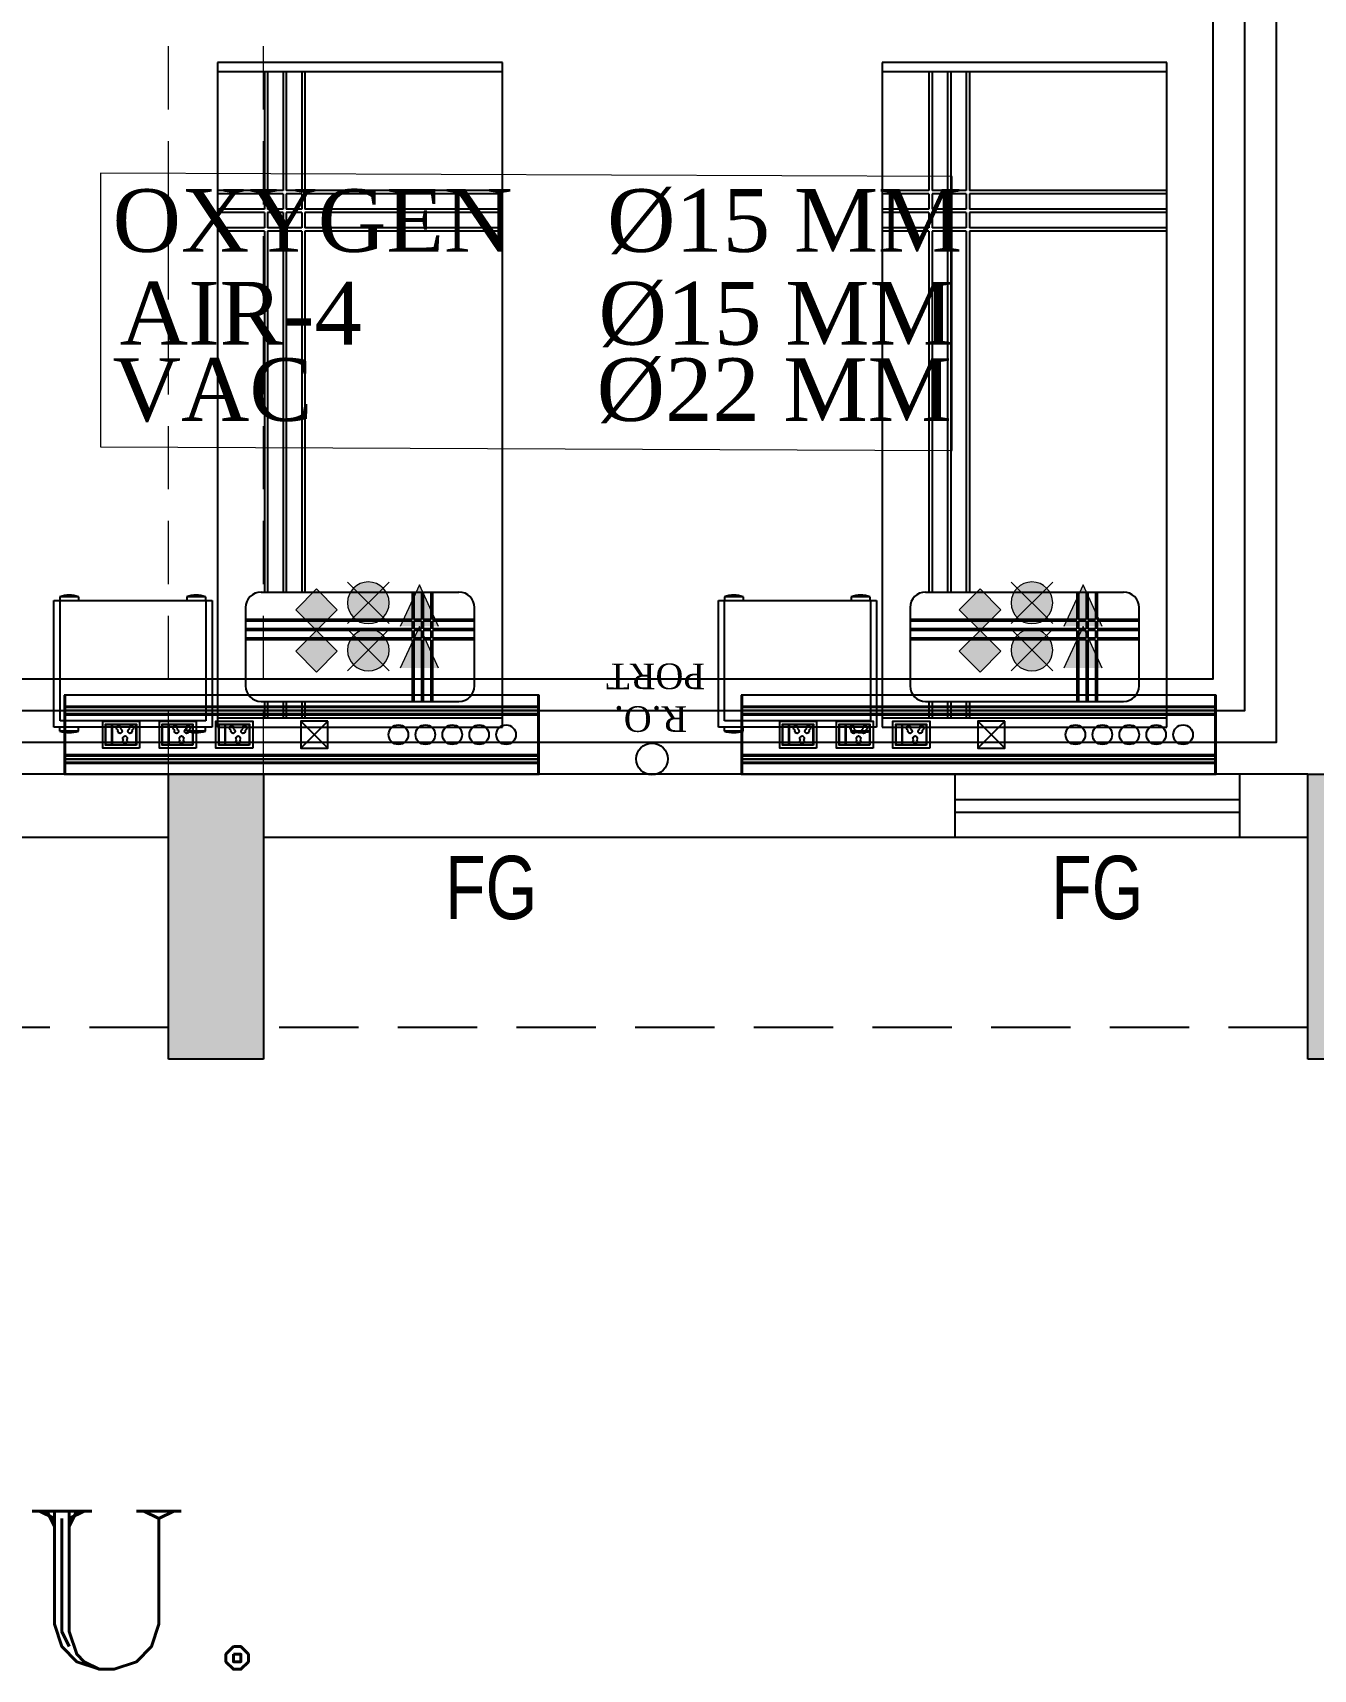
# Model space of a CAD drawing. Header units: metres. Extents: x 11749222 to 11901021, y -3863762 to -3708780.
# Drawn here: x 11807329 to 11811376, y -3833340 to -3828169 of the extents above; entities that cross this region are included whole.
import ezdxf

# ---------------------------------------------------------------- set-up
doc = ezdxf.new("R2010")
doc.units = ezdxf.units.M
doc.header["$MEASUREMENT"] = 0
doc.linetypes.add('DASHED', pattern=[0.75, 0.5, -0.25])
doc.linetypes.add('HIDDEN', pattern=[0.375, 0.25, -0.125])
doc.layers.get('0').update_dxf_attribs({"color": 251, "linetype": 'CONTINUOUS'})
doc.layers.add('BEAM', color=251, linetype='CONTINUOUS')
doc.layers.add('HATCH', color=251, linetype='CONTINUOUS')
for name, color, linetype, lineweight in [('MEDI AIR-4', 6, 'CONTINUOUS', 25), ('MEDI O2', 3, 'CONTINUOUS', 25), ('MEDI VAC', 1, 'CONTINUOUS', 25), ('MGPS', 123, 'CONTINUOUS', 13), ('OT TEXT', 251, 'CONTINUOUS', 5)]:
    doc.layers.add(name, color=color, linetype=linetype, lineweight=lineweight)
doc.styles.add('ARIAL', font='arial.ttf', dxfattribs={"width": 0.75})
doc.styles.add('ROMANT', font='romant.shx')
doc.styles.add('Scale M 75', font='times.ttf', dxfattribs={"height": 125})
doc.styles.get("Standard").update_dxf_attribs({"font": 'arial.ttf'})

# ---------------------------------------------------------------- blocks, each defined once
blk = doc.blocks.new('A$C04586E02')
at = {"layer": 'MEDI AIR-4', "lineweight": 15}
h = blk.add_hatch(color=256, dxfattribs=at)
h.dxf.hatch_style = 1
h.paths.add_polyline_path([(2946, 1220), (1726, 0), (2946, -1220, 0.1989124), (3451, 0, 0.1989124)])
h.paths.add_polyline_path([(1726, 0), (505, -1220, 0.4142136), (2946, -1220)])
h.paths.add_polyline_path([(505, 1220, 0.1989124), (0, 0, 0.1989124), (505, -1220), (1726, 0)])
h.paths.add_polyline_path([(2946, 1220, 0.4142136), (505, 1220), (1726, 0)])
for p, q in [((0, 1726), (3451, -1726)), ((3451, 1726), (0, -1726))]:
    blk.add_line(p, q, dxfattribs=at)
blk.add_circle((1726, 0), 1726, dxfattribs=at)
blk = doc.blocks.new('A$C1A766040')
at = {"layer": 'MEDI VAC', "lineweight": 15}
h = blk.add_hatch(color=256, dxfattribs=at)
h.dxf.hatch_style = 1
h.paths.add_polyline_path([(1726, -1726), (3451, 0), (1726, 1726), (0, 0)])
for p, q in [((1726, 1726), (0, 0)), ((3451, 0), (1726, 1726)), ((0, 0), (1726, -1726)), ((1726, -1726), (3451, 0))]:
    blk.add_line(p, q, dxfattribs=at)
blk = doc.blocks.new('A$C6CEF60F2')
at = {"layer": 'MEDI O2', "lineweight": 15}
h = blk.add_hatch(color=256, dxfattribs=at)
h.dxf.hatch_style = 1
h.paths.add_polyline_path([(0, 1587), (0, -1587), (3451, 0)])
for p, q in [((0, 1587, 0), (3451, 0, 0)), ((3451, 0, 0), (0, -1587, 0))]:
    blk.add_line(p, q, dxfattribs=at)
blk = doc.blocks.new('A$C32ed8d13')
at = {"color": 196, "lineweight": -2, "ltscale": 30}
for p, q in [((1500.3, 250), (0, 250)), ((0, 250), (0, 0)), ((3, 250), (3, 0)), ((1497.3, 215.1), (3, 215.1)), ((1497.3, 211.6), (3, 211.6)), ((1497.3, 0), (1497.3, 250)), ((1500.3, 0), (1500.3, 250)), ((1497.3, 202.6), (3, 202.6)), ((1497.3, 201), (3, 201)), ((1497.3, 191.6), (3, 191.6)), ((1497.3, 188.1), (3, 188.1)), ((990.5, 156.7), (990.5, 93.3)), ((992.1, 156.7), (992.1, 93.3)), ((1011, 156.7), (1011, 93.3)), ((1169.2, 156.7), (1169.2, 93.3)), ((1170.8, 156.7), (1170.8, 93.3)), ((1189.7, 156.7), (1189.7, 93.3)), ((1347.9, 156.7), (1347.9, 93.3)), ((1349.5, 156.7), (1349.5, 93.3)), ((1368.4, 156.7), (1368.4, 93.3)), ((1497.3, 61.9), (3, 61.9)), ((1497.3, 58.4), (3, 58.4)), ((0, 0), (1500.3, 0)), ((1497.3, 49), (3, 49)), ((1497.3, 47.4), (3, 47.4)), ((1497.3, 38.4), (3, 38.4)), ((1497.3, 34.9), (3, 34.9))]:
    blk.add_line(p, q, dxfattribs=at)
for points in [[(667.4, 82.4), (752.4, 82.4), (752.4, 167.4), (667.4, 167.4)], [(914.8, 158.2), (1012.1, 158.2), (1012.1, 91.8), (914.8, 91.8)], [(1093.5, 158.2), (1190.8, 158.2), (1190.8, 91.8), (1093.5, 91.8)], [(1272.2, 158.2), (1369.5, 158.2), (1369.5, 91.8), (1272.2, 91.8)]]:
    blk.add_lwpolyline(points, close=True, dxfattribs=at)
for points in [[(752.4, 167.4), (667.4, 82.4)], [(667.4, 167.4), (752.4, 82.4)], [(904.6, 167.5), (1021.1, 167.5), (1021.1, 82.5), (904.6, 82.5), (904.6, 167.5)], [(990.5, 93.3), (916.4, 93.3), (916.4, 156.7), (990.5, 156.7)], [(992.1, 156.7), (1011, 156.7)], [(1083.3, 167.5), (1199.8, 167.5), (1199.8, 82.5), (1083.3, 82.5), (1083.3, 167.5)], [(1169.2, 93.3), (1095.1, 93.3), (1095.1, 156.7), (1169.2, 156.7)], [(1170.8, 156.7), (1189.7, 156.7)], [(1262, 167.5), (1378.5, 167.5), (1378.5, 82.5), (1262, 82.5), (1262, 167.5)], [(1347.9, 93.3), (1273.8, 93.3), (1273.8, 156.7), (1347.9, 156.7)], [(1349.5, 156.7), (1368.4, 156.7)], [(1011, 93.3), (992.1, 93.3)], [(1189.7, 93.3), (1170.8, 93.3)], [(1368.4, 93.3), (1349.5, 93.3)]]:
    blk.add_lwpolyline(points, dxfattribs=at)
for centre in [(104.2, 125), (189.2, 125), (274.2, 125), (359.2, 125), (444.2, 125)]:
    blk.add_circle(centre, 31, dxfattribs=at)
at = {"color": 196, "lineweight": -2, "ltscale": 30, "extrusion": (-7.88861e-31, -1.33227e-15, -1)}
for centre in [(930.5, 104.2), (1109.2, 104.2), (1287.9, 104.2)]:
    blk.add_ellipse(centre, major_axis=(4.77, 4.77), ratio=1, start_param=0.263361, end_param=5.282755, dxfattribs=at)
at = {"color": 196, "lineweight": -2, "ltscale": 30, "extrusion": (-3.9443e-31, -1.33227e-15, -1)}
for centre in [(934.9, 114.2), (1113.6, 114.2), (1292.3, 114.2)]:
    blk.add_ellipse(centre, major_axis=(-4.77, 4.77), ratio=1, start_param=4.97575, end_param=9.995144, dxfattribs=at)
at = {"color": 196, "lineweight": -2, "ltscale": 30, "extrusion": (-1.18329e-30, -1.33227e-15, -1)}
for centre in [(950.9, 146.9), (1129.6, 146.9), (1308.3, 146.9)]:
    blk.add_ellipse(centre, major_axis=(4.77, 4.77), ratio=1, start_param=2.986247, end_param=8.009328, dxfattribs=at)
at = {"color": 196, "lineweight": -2, "ltscale": 30, "extrusion": (-1.47911e-30, -1.33227e-15, -1)}
for centre in [(950.9, 136), (1129.6, 136), (1308.3, 136)]:
    blk.add_ellipse(centre, major_axis=(-4.77, 4.77), ratio=1, start_param=1.41545, end_param=6.438531, dxfattribs=at)
at = {"color": 196, "lineweight": -2, "ltscale": 30, "extrusion": (6.90253e-31, -1.33227e-15, -1)}
for centre in [(966.8, 114.2), (1145.5, 114.2)]:
    blk.add_ellipse(centre, major_axis=(4.77, 4.77), ratio=1, start_param=2.571226, end_param=7.59062, dxfattribs=at)
at = {"color": 196, "lineweight": -2, "ltscale": 30, "extrusion": (1.97215e-31, -1.33227e-15, -1)}
for centre, start_param, end_param in [((971.3, 104.2), -0.570366, 4.449028), ((1149.9, 104.2), -0.570366, 4.449028), ((1324.2, 114.2), 2.571226, 7.59062), ((1328.6, 104.2), -0.570366, 4.449028)]:
    blk.add_ellipse(centre, major_axis=(4.77, 4.77), ratio=1, start_param=start_param, end_param=end_param, dxfattribs=at)

msp = doc.modelspace()

# ---------------------------------------------------------------- hatches: boundary and pattern name
at = {"layer": 'HATCH', "ltscale": 500}
h = msp.add_hatch(color=251, dxfattribs=at)
h.dxf.hatch_style = 1
h.paths.add_polyline_path([(11782733.1, -3820581.8), (11783033.1, -3820581.8), (11783033.1, -3821481.8), (11782733.1, -3821481.8)])
h.paths.add_polyline_path([(11826143.1, -3824446.8), (11827043.1, -3824446.8), (11827043.1, -3824746.8), (11826143.1, -3824746.8)])
h.paths.add_polyline_path([(11800558.1, -3830511.8), (11800858.1, -3830511.8), (11800858.1, -3831411.8), (11800558.1, -3831411.8)])
h.paths.add_polyline_path([(11822943.1, -3830511.8), (11823543.1, -3830511.8), (11823543.1, -3830811.8), (11822943.1, -3830811.8)])
h.paths.add_polyline_path([(11779303.1, -3812391.8), (11780053.1, -3812391.8), (11780053.1, -3812691.8), (11779303.1, -3812691.8)])
h.paths.add_polyline_path([(11779303.1, -3815921.8), (11780203.1, -3815921.8), (11780203.1, -3816221.8), (11779303.1, -3816221.8)])
h.paths.add_polyline_path([(11816284.8, -3830411.8), (11817113.1, -3830411.8), (11817113.1, -3830711.8), (11816284.8, -3830711.8)])
h.paths.add_polyline_path([(11792528.1, -3829811.8), (11792828.1, -3829811.8), (11792828.1, -3830711.8), (11792528.1, -3830711.8)])
h.paths.add_polyline_path([(11786358.1, -3829961.8), (11786658.1, -3829961.8), (11786658.1, -3830711.8), (11786358.1, -3830711.8)])
h.paths.add_polyline_path([(11786033.1, -3830736.8), (11786333.1, -3830736.8), (11786333.1, -3831486.8), (11786033.1, -3831486.8)])
h.paths.add_polyline_path([(11779303.1, -3801521.8), (11780053.1, -3801521.8), (11780053.1, -3801821.8), (11779303.1, -3801821.8)])
h.paths.add_polyline_path([(11826143.1, -3801521.8), (11827043.1, -3801521.8), (11827043.1, -3801821.8), (11826143.1, -3801821.8)])
h.paths.add_polyline_path([(11779203.1, -3820581.8), (11779503.1, -3820581.8), (11779503.1, -3821481.8), (11779203.1, -3821481.8)])
h.paths.add_polyline_path([(11786033.1, -3829961.8), (11786333.1, -3829961.8), (11786333.1, -3830711.8), (11786033.1, -3830711.8)])
h.paths.add_polyline_path([(11826043.1, -3787791.8), (11826343.1, -3787791.8), (11826343.1, -3786813.5), (11826043.1, -3786813.5)])
h.paths.add_polyline_path([(11779303.1, -3808791.8), (11780053.1, -3808791.8), (11780053.1, -3809091.8), (11779303.1, -3809091.8)])
h.paths.add_polyline_path([(11807758.1, -3830511.8), (11808058.1, -3830511.8), (11808058.1, -3831411.8), (11807758.1, -3831411.8)])
h.paths.add_polyline_path([(11826143.1, -3781561.8), (11827043.1, -3781561.8), (11827043.1, -3781861.8), (11826143.1, -3781861.8)])
h.paths.add_polyline_path([(11826143.1, -3797921.8), (11827043.1, -3797921.8), (11827043.1, -3798221.8), (11826143.1, -3798221.8)])
h.paths.add_polyline_path([(11779303.1, -3805191.8), (11780053.1, -3805191.8), (11780053.1, -3805491.8), (11779303.1, -3805491.8)])
h.paths.add_polyline_path([(11811358.1, -3824481.8), (11811658.1, -3824481.8), (11811658.1, -3825381.8), (11811358.1, -3825381.8)])
h.paths.add_polyline_path([(11826143.1, -3805191.8), (11827043.1, -3805191.8), (11827043.1, -3805491.8), (11826143.1, -3805491.8)])
h.paths.add_polyline_path([(11784348.1, -3790791.8), (11784648.1, -3790791.8), (11784648.1, -3791391.8), (11784348.1, -3791391.8)])
h.paths.add_polyline_path([(11779303.1, -3790791.8), (11780203.1, -3790791.8), (11780203.1, -3791091.8), (11779303.1, -3791091.8)])
h.paths.add_polyline_path([(11826143.1, -3790791.8), (11826943.1, -3790791.8), (11826943.1, -3791091.8), (11826143.1, -3791091.8)])
h.paths.add_polyline_path([(11822943.1, -3819521.8), (11823642, -3819521.8), (11823642, -3819821.8), (11822943.1, -3819821.8)])
h.paths.add_polyline_path([(11820113.1, -3830411.8), (11820941.3, -3830411.8), (11820941.3, -3830711.8), (11820113.1, -3830711.8)])
h.paths.add_polyline_path([(11826143.1, -3812391.8), (11827043.1, -3812391.8), (11827043.1, -3812691.8), (11826143.1, -3812691.8)])
h.paths.add_polyline_path([(11784348.1, -3787191.8), (11784648.1, -3787191.8), (11784648.1, -3787791.8), (11784348.1, -3787791.8)])
h.paths.add_polyline_path([(11784673.1, -3787191.8), (11784973.1, -3787191.8), (11784973.1, -3787791.8), (11784673.1, -3787791.8)])
h.paths.add_polyline_path([(11780683.1, -3786891.8), (11780983.1, -3786891.8), (11780983.1, -3787791.8), (11780683.1, -3787791.8)])
h.paths.add_polyline_path([(11826143.1, -3830411.8), (11827043.1, -3830411.8), (11827043.1, -3830711.8), (11826143.1, -3830711.8)])
h.paths.add_polyline_path([(11798793.1, -3779261.8), (11799093.1, -3779261.8), (11799093.1, -3780161.8), (11798793.1, -3780161.8)])
h.paths.add_polyline_path([(11804823.1, -3779261.8), (11805123.1, -3779261.8), (11805123.1, -3780161.8), (11804823.1, -3780161.8)])
h.paths.add_polyline_path([(11782733.1, -3829961.8), (11783033.1, -3829961.8), (11783033.1, -3830711.8), (11782733.1, -3830711.8)])
h.paths.add_polyline_path([(11784673.1, -3790791.8), (11784973.1, -3790791.8), (11784973.1, -3791391.8), (11784673.1, -3791391.8)])
h.paths.add_polyline_path([(11795493.1, -3779261.8), (11795793.1, -3779261.8), (11795793.1, -3780161.8), (11795493.1, -3780161.8)])
h.paths.add_polyline_path([(11780683.1, -3781011.8), (11780983.1, -3781011.8), (11780983.1, -3781761.8), (11780683.1, -3781761.8)])
h.paths.add_polyline_path([(11784348.1, -3794391.8), (11784648.1, -3794391.8), (11784648.1, -3794991.8), (11784348.1, -3794991.8)])
h.paths.add_polyline_path([(11784673.1, -3794991.8), (11784973.1, -3794991.8), (11784973.1, -3794391.8), (11784673.1, -3794391.8)])
h.paths.add_polyline_path([(11782733.1, -3815471.8), (11783033.1, -3815471.8), (11783033.1, -3816221.8), (11782733.1, -3816221.8)])
h.paths.add_polyline_path([(11784348.1, -3781011.8), (11784648.1, -3781011.8), (11784648.1, -3781761.8), (11784348.1, -3781761.8)])
h.paths.add_polyline_path([(11782283.1, -3830736.8), (11783033.1, -3830736.8), (11783033.1, -3831036.8), (11782283.1, -3831036.8)])
h.paths.add_polyline_path([(11811358.1, -3830511.8), (11811658.1, -3830511.8), (11811658.1, -3831411.8), (11811358.1, -3831411.8)])
h.paths.add_polyline_path([(11782733.1, -3824481.8), (11783033.1, -3824481.8), (11783033.1, -3825231.8), (11782733.1, -3825231.8)])
h.paths.add_polyline_path([(11804158.1, -3830511.8), (11804458.1, -3830511.8), (11804458.1, -3831411.8), (11804158.1, -3831411.8)])
h.paths.add_polyline_path([(11826143.1, -3794391.8), (11827043.1, -3794391.8), (11827043.1, -3794691.8), (11826143.1, -3794691.8)])
h.paths.add_polyline_path([(11779303.1, -3797921.8), (11780053.1, -3797921.8), (11780053.1, -3798221.8), (11779303.1, -3798221.8)])
h.paths.add_polyline_path([(11820113.1, -3830736.8), (11820713.1, -3830736.8), (11820713.1, -3831036.8), (11820113.1, -3831036.8)])
h.paths.add_polyline_path([(11779028.1, -3830736.8), (11779778.1, -3830736.8), (11779778.1, -3831036.8), (11779028.1, -3831036.8)])
h.paths.add_polyline_path([(11816513.1, -3830736.8), (11817113.1, -3830736.8), (11817113.1, -3831036.8), (11816513.1, -3831036.8)])
h.paths.add_polyline_path([(11780203.1, -3794391.8), (11779303.1, -3794391.8), (11779303.1, -3794691.8), (11780203.1, -3794691.8)])
h.paths.add_polyline_path([(11792528.1, -3824481.8), (11792828.1, -3824481.8), (11792828.1, -3825381.8), (11792528.1, -3825381.8)])
h.paths.add_polyline_path([(11796958.1, -3830511.8), (11797258.1, -3830511.8), (11797258.1, -3831411.8), (11796958.1, -3831411.8)])
h.paths.add_polyline_path([(11816813.1, -3824481.8), (11817113.1, -3824481.8), (11817113.1, -3825381.8), (11816813.1, -3825381.8)])
h.paths.add_polyline_path([(11826143.1, -3815921.8), (11827043.1, -3815921.8), (11827043.1, -3816221.8), (11826143.1, -3816221.8)])
h.paths.add_polyline_path([(11826143.1, -3821181.8), (11827121.3, -3821181.8), (11827121.3, -3821481.8), (11826143.1, -3821481.8)])
h.paths.add_polyline_path([(11787103.1, -3780861.8), (11787403.1, -3780861.8), (11787403.1, -3781761.8), (11787103.1, -3781761.8)])
edge = h.paths.add_edge_path()
edge.add_line((11807608.1, -3780861.8), (11807608.1, -3781761.8))
edge.add_line((11820113.1, -3821481.8), (11821091.3, -3821481.8))
edge.add_line((11786033.1, -3815471.8), (11786033.1, -3816221.8))
edge.add_line((11807908.1, -3787791.8), (11807908.1, -3786891.8))
edge.add_line((11786333.1, -3825231.8), (11786333.1, -3824481.8))
edge.add_line((11786358.1, -3824481.8), (11786358.1, -3825231.8))
h.paths.add_polyline_path([(11804823.1, -3821181.8), (11805723.1, -3821181.8), (11805723.1, -3821481.8), (11804823.1, -3821481.8)], flags=17)
h.paths.add_polyline_path([(11789463.1, -3820581.8), (11789763.1, -3820581.8), (11789763.1, -3821481.8), (11789463.1, -3821481.8)], flags=17)
h.paths.add_polyline_path([(11786358.1, -3820731.8), (11786658.1, -3820731.8), (11786658.1, -3821481.8), (11786358.1, -3821481.8)], flags=17)
h.paths.add_polyline_path([(11786358.1, -3824481.8), (11786658.1, -3824481.8), (11786658.1, -3825231.8), (11786358.1, -3825231.8)], flags=17)
h.paths.add_polyline_path([(11794814.8, -3821181.8), (11795793.1, -3821181.8), (11795793.1, -3821481.8), (11794814.8, -3821481.8)], flags=17)
h.paths.add_polyline_path([(11796618.9, -3824481.8), (11797597.2, -3824481.8), (11797597.2, -3824781.8), (11796618.9, -3824781.8)], flags=17)
h.paths.add_polyline_path([(11810183.1, -3821181.8), (11811083.1, -3821181.8), (11811083.1, -3821481.8), (11810183.1, -3821481.8)], flags=17)
h.paths.add_polyline_path([(11798793.1, -3821181.8), (11799771.3, -3821181.8), (11799771.3, -3821481.8), (11798793.1, -3821481.8)], flags=17)
h.paths.add_polyline_path([(11816213.1, -3821181.8), (11817113.1, -3821181.8), (11817113.1, -3821481.8), (11816213.1, -3821481.8)], flags=17)
h.paths.add_polyline_path([(11786033.1, -3820731.8), (11786333.1, -3820731.8), (11786333.1, -3821481.8), (11786033.1, -3821481.8)], flags=17)
h.paths.add_polyline_path([(11786033.1, -3824481.8), (11786333.1, -3824481.8), (11786333.1, -3825231.8), (11786033.1, -3825231.8)], flags=17)
h.paths.add_polyline_path([(11810183.1, -3794391.8), (11811083.1, -3794391.8), (11811083.1, -3794691.8), (11810183.1, -3794691.8)], flags=17)
h.paths.add_polyline_path([(11804823.1, -3787191.8), (11805123.1, -3787191.8), (11805123.1, -3787791.8), (11804823.1, -3787791.8)], flags=16)
h.paths.add_polyline_path([(11804823.1, -3801521.8), (11805723.1, -3801521.8), (11805723.1, -3801821.8), (11804823.1, -3801821.8)], flags=17)
h.paths.add_polyline_path([(11801593.1, -3785331.8), (11802193.1, -3785331.8), (11802193.1, -3785631.8), (11801593.1, -3785631.8)], flags=17)
h.paths.add_polyline_path([(11801593.1, -3787491.8), (11802193.1, -3787491.8), (11802193.1, -3787791.8), (11801593.1, -3787791.8)], flags=16)
h.paths.add_polyline_path([(11810183.1, -3815921.8), (11811083.1, -3815921.8), (11811083.1, -3816221.8), (11810183.1, -3816221.8)], flags=17)
h.paths.add_polyline_path([(11786033.1, -3815471.8), (11786333.1, -3815471.8), (11786333.1, -3816221.8), (11786033.1, -3816221.8)], flags=17)
h.paths.add_polyline_path([(11795793.1, -3805491.8), (11794893.1, -3805491.8), (11794893.1, -3805191.8), (11795793.1, -3805191.8)], flags=17)
h.paths.add_polyline_path([(11788863.1, -3812391.8), (11789763.1, -3812391.8), (11789763.1, -3812691.8), (11788863.1, -3812691.8)], flags=17)
h.paths.add_polyline_path([(11795493.1, -3815621.8), (11795793.1, -3815621.8), (11795793.1, -3816521.8), (11795493.1, -3816521.8)], flags=17)
h.paths.add_polyline_path([(11788863.1, -3815921.8), (11789763.1, -3815921.8), (11789763.1, -3816221.8), (11788863.1, -3816221.8)], flags=17)
h.paths.add_polyline_path([(11804823.1, -3812391.8), (11805723.1, -3812391.8), (11805723.1, -3812691.8), (11804823.1, -3812691.8)], flags=17)
h.paths.add_polyline_path([(11786358.1, -3815471.8), (11786658.1, -3815471.8), (11786658.1, -3816221.8), (11786358.1, -3816221.8)], flags=17)
h.paths.add_polyline_path([(11788863.1, -3808791.8), (11789763.1, -3808791.8), (11789763.1, -3809091.8), (11788863.1, -3809091.8)], flags=17)
h.paths.add_polyline_path([(11810183.1, -3797921.8), (11811083.1, -3797921.8), (11811083.1, -3798221.8), (11810183.1, -3798221.8)], flags=17)
h.paths.add_polyline_path([(11810183.1, -3808791.8), (11811083.1, -3808791.8), (11811083.1, -3809091.8), (11810183.1, -3809091.8)], flags=17)
h.paths.add_polyline_path([(11810183.1, -3805191.8), (11811083.1, -3805191.8), (11811083.1, -3805491.8), (11810183.1, -3805491.8)], flags=17)
h.paths.add_polyline_path([(11813683.1, -3819521.8), (11814283.1, -3819521.8), (11814283.1, -3819821.8), (11813683.1, -3819821.8)], flags=17)
h.paths.add_polyline_path([(11820113.1, -3801521.8), (11821013.1, -3801521.8), (11821013.1, -3801821.8), (11820113.1, -3801821.8)], flags=17)
h.paths.add_polyline_path([(11816213.1, -3801521.8), (11817113.1, -3801521.8), (11817113.1, -3801821.8), (11816213.1, -3801821.8)], flags=17)
h.paths.add_polyline_path([(11798793.1, -3808491.8), (11799093.1, -3808491.8), (11799093.1, -3809391.8), (11798793.1, -3809391.8)], flags=17)
h.paths.add_polyline_path([(11804823.1, -3808791.8), (11805723.1, -3808791.8), (11805723.1, -3809091.8), (11804823.1, -3809091.8)], flags=17)
h.paths.add_polyline_path([(11820113.1, -3821181.8), (11821091.3, -3821181.8), (11821091.3, -3821481.8), (11820113.1, -3821481.8)], flags=17)
h.paths.add_polyline_path([(11795493.1, -3808491.8), (11795793.1, -3808491.8), (11795793.1, -3809391.8), (11795493.1, -3809391.8)], flags=17)
h.paths.add_polyline_path([(11816813.1, -3808491.8), (11817113.1, -3808491.8), (11817113.1, -3809391.8), (11816813.1, -3809391.8)], flags=17)
h.paths.add_polyline_path([(11798793.1, -3801521.8), (11799693.1, -3801521.8), (11799693.1, -3801821.8), (11798793.1, -3801821.8)], flags=17)
h.paths.add_polyline_path([(11811910.6, -3787491.8), (11812810.6, -3787491.8), (11812810.6, -3787791.8), (11811910.6, -3787791.8)], flags=17)
h.paths.add_polyline_path([(11816213.1, -3787491.8), (11817113.1, -3787491.8), (11817113.1, -3787791.8), (11816213.1, -3787791.8)], flags=17)
h.paths.add_polyline_path([(11820113.1, -3787491.8), (11821013.1, -3787491.8), (11821013.1, -3787791.8), (11820113.1, -3787791.8)], flags=17)
h.paths.add_polyline_path([(11804823.1, -3805191.8), (11805723.1, -3805191.8), (11805723.1, -3805491.8), (11804823.1, -3805491.8)], flags=17)
h.paths.add_polyline_path([(11798793.1, -3805191.8), (11799693.1, -3805191.8), (11799693.1, -3805491.8), (11798793.1, -3805491.8)], flags=17)
h.paths.add_polyline_path([(11792363.1, -3819521.8), (11792963.1, -3819521.8), (11792963.1, -3819821.8), (11792363.1, -3819821.8)], flags=17)
h.paths.add_polyline_path([(11804823.1, -3794391.8), (11805723.1, -3794391.8), (11805723.1, -3794691.8), (11804823.1, -3794691.8)], flags=17)
h.paths.add_polyline_path([(11788863.1, -3805191.8), (11789763.1, -3805191.8), (11789763.1, -3805491.8), (11788863.1, -3805491.8)], flags=17)
h.paths.add_polyline_path([(11820113.1, -3805191.8), (11821013.1, -3805191.8), (11821013.1, -3805491.8), (11820113.1, -3805491.8)], flags=17)
h.paths.add_polyline_path([(11816213.1, -3805191.8), (11817113.1, -3805191.8), (11817113.1, -3805491.8), (11816213.1, -3805491.8)], flags=17)
h.paths.add_polyline_path([(11820113.1, -3808491.8), (11820413.1, -3808491.8), (11820413.1, -3809391.8), (11820113.1, -3809391.8)], flags=17)
h.paths.add_polyline_path([(11798793.1, -3812091.8), (11799093.1, -3812091.8), (11799093.1, -3812991.8), (11798793.1, -3812991.8)], flags=17)
h.paths.add_polyline_path([(11820113.1, -3815621.8), (11820413.1, -3815621.8), (11820413.1, -3816521.8), (11820113.1, -3816521.8)], flags=17)
h.paths.add_polyline_path([(11804823.1, -3797921.8), (11805723.1, -3797921.8), (11805723.1, -3798221.8), (11804823.1, -3798221.8)], flags=17)
h.paths.add_polyline_path([(11816813.1, -3797621.8), (11817113.1, -3797621.8), (11817113.1, -3798521.8), (11816813.1, -3798521.8)], flags=17)
h.paths.add_polyline_path([(11820113.1, -3797621.8), (11820413.1, -3797621.8), (11820413.1, -3798521.8), (11820113.1, -3798521.8)], flags=17)
h.paths.add_polyline_path([(11794893.1, -3801521.8), (11795793.1, -3801521.8), (11795793.1, -3801821.8), (11794893.1, -3801821.8)], flags=17)
h.paths.add_polyline_path([(11809987.8, -3801521.6), (11811083.1, -3801521.8), (11811083.1, -3801821.8), (11809987.8, -3801821.6)], flags=17)
h.paths.add_polyline_path([(11788863.1, -3801521.8), (11789763.1, -3801521.8), (11789763.1, -3801821.8), (11788863.1, -3801821.8)], flags=17)
h.paths.add_polyline_path([(11803818.9, -3824481.8), (11804797.2, -3824481.8), (11804797.2, -3824781.8), (11803818.9, -3824781.8)], flags=17)
h.paths.add_polyline_path([(11795493.1, -3812091.8), (11795793.1, -3812091.8), (11795793.1, -3812991.8), (11795493.1, -3812991.8)], flags=17)
h.paths.add_polyline_path([(11791348.1, -3781761.8), (11791648.1, -3781761.8), (11791648.1, -3780961.8), (11791348.1, -3780961.8)], flags=17)
h.paths.add_polyline_path([(11820113.1, -3794091.8), (11820413.1, -3794091.8), (11820413.1, -3794991.8), (11820113.1, -3794991.8)], flags=17)
h.paths.add_polyline_path([(11795493.1, -3784731.8), (11795793.1, -3784731.8), (11795793.1, -3785631.8), (11795493.1, -3785631.8)], flags=17)
h.paths.add_polyline_path([(11810183.1, -3790791.8), (11811083.1, -3790791.8), (11811083.1, -3791091.8), (11810183.1, -3791091.8)], flags=17)
h.paths.add_polyline_path([(11804823.1, -3784731.8), (11805123.1, -3784731.8), (11805123.1, -3785631.8), (11804823.1, -3785631.8)], flags=17)
h.paths.add_polyline_path([(11791348.1, -3786891.8), (11791648.1, -3786891.8), (11791648.1, -3787791.8), (11791348.1, -3787791.8)], flags=17)
h.paths.add_polyline_path([(11807608.1, -3786891.8), (11807908.1, -3786891.8), (11807908.1, -3787791.8), (11807608.1, -3787791.8)], flags=16)
h.paths.add_polyline_path([(11788863.1, -3790791.8), (11789763.1, -3790791.8), (11789763.1, -3791091.8), (11788863.1, -3791091.8)], flags=17)
h.paths.add_polyline_path([(11798793.1, -3790791.8), (11799438.1, -3790791.8), (11799438.1, -3791091.8), (11798793.1, -3791091.8)], flags=17)
h.paths.add_polyline_path([(11787103.1, -3786891.8), (11787403.1, -3786891.8), (11787403.1, -3787791.8), (11787103.1, -3787791.8)], flags=17)
h.paths.add_polyline_path([(11816813.1, -3780861.8), (11817113.1, -3780861.8), (11817113.1, -3781761.8), (11816813.1, -3781761.8)], flags=17)
h.paths.add_polyline_path([(11795493.1, -3786891.8), (11795793.1, -3786891.8), (11795793.1, -3787791.8), (11795493.1, -3787791.8)], flags=17)
h.paths.add_polyline_path([(11812210.6, -3780861.8), (11812510.6, -3780861.8), (11812510.6, -3781761.8), (11812210.6, -3781761.8)], flags=17)
h.paths.add_polyline_path([(11820113.1, -3790791.8), (11821013.1, -3790791.8), (11821013.1, -3791091.8), (11820113.1, -3791091.8)], flags=17)
h.paths.add_polyline_path([(11795493.1, -3797621.8), (11795793.1, -3797621.8), (11795793.1, -3798521.8), (11795493.1, -3798521.8)], flags=17)
h.paths.add_polyline_path([(11788863.1, -3794391.8), (11789763.1, -3794391.8), (11789763.1, -3794691.8), (11788863.1, -3794691.8)], flags=17)
h.paths.add_polyline_path([(11807608.1, -3780861.8), (11807908.1, -3780861.8), (11807908.1, -3781761.8), (11807608.1, -3781761.8)], flags=17)
h.paths.add_polyline_path([(11816213.1, -3790791.8), (11817113.1, -3790791.8), (11817113.1, -3791091.8), (11816213.1, -3791091.8)], flags=17)
h.paths.add_polyline_path([(11820113.1, -3780861.8), (11820413.1, -3780861.8), (11820413.1, -3781761.8), (11820113.1, -3781761.8)], flags=17)
h.paths.add_polyline_path([(11807418.9, -3824481.8), (11808397.2, -3824481.8), (11808397.2, -3824781.8), (11807418.9, -3824781.8)], flags=17)
h.paths.add_polyline_path([(11804823.1, -3790791.8), (11805723.1, -3790791.8), (11805723.1, -3791091.8), (11804823.1, -3791091.8)], flags=17)
h.paths.add_polyline_path([(11804823.1, -3815921.8), (11805723.1, -3815921.8), (11805723.1, -3816221.8), (11804823.1, -3816221.8)], flags=17)
h.paths.add_polyline_path([(11798793.1, -3794091.8), (11799093.1, -3794091.8), (11799093.1, -3794991.8), (11798793.1, -3794991.8)], flags=17)
h.paths.add_polyline_path([(11810183.1, -3812391.8), (11811083.1, -3812391.8), (11811083.1, -3812691.8), (11810183.1, -3812691.8)], flags=17)
h.paths.add_polyline_path([(11795493.1, -3794991.8), (11795793.1, -3794991.8), (11795793.1, -3794094.2), (11795493.1, -3794094.2)], flags=17)
h.paths.add_polyline_path([(11816813.1, -3812091.8), (11817113.1, -3812091.8), (11817113.1, -3812991.8), (11816813.1, -3812991.8)], flags=17)
h.paths.add_polyline_path([(11798793.1, -3815621.8), (11799093.1, -3815621.8), (11799093.1, -3816521.8), (11798793.1, -3816521.8)], flags=17)
h.paths.add_polyline_path([(11820113.1, -3812091.8), (11820413.1, -3812091.8), (11820413.1, -3812991.8), (11820113.1, -3812991.8)], flags=17)
h.paths.add_polyline_path([(11794814.8, -3790791.8), (11795793.1, -3790791.8), (11795793.1, -3791091.8), (11794814.8, -3791091.8)], flags=17)
h.paths.add_polyline_path([(11816813.1, -3815621.8), (11817113.1, -3815621.8), (11817113.1, -3816521.8), (11816813.1, -3816521.8)], flags=17)
h.paths.add_polyline_path([(11798793.1, -3797621.8), (11799093.1, -3797621.8), (11799093.1, -3798521.8), (11798793.1, -3798521.8)], flags=17)
h.paths.add_polyline_path([(11788863.1, -3797921.8), (11789763.1, -3797921.8), (11789763.1, -3798221.8), (11788863.1, -3798221.8)], flags=17)
h.paths.add_polyline_path([(11816813.1, -3794091.8), (11817113.1, -3794091.8), (11817113.1, -3794991.8), (11816813.1, -3794991.8)], flags=17)
h.paths.add_polyline_path([(11820413.1, -3824539), (11820113.1, -3824539), (11820113.1, -3825460.1), (11820413.1, -3825460.1)])

# ---------------------------------------------------------------- linework, layer by layer
at = {"lineweight": 25}
for p, q in [((11807913.3, -3828263.2), (11807913.3, -3830363.2)), ((11808813.3, -3828263.2), (11807913.3, -3828263.2)), ((11808813.3, -3828292.7), (11807913.3, -3828292.7)), ((11808813.3, -3830363.2), (11808813.3, -3828263.2)), ((11810013.3, -3828263.2), (11810013.3, -3830363.2)), ((11810913.3, -3828263.2), (11810013.3, -3828263.2)), ((11810913.3, -3828292.7), (11810013.3, -3828292.7)), ((11810913.3, -3830363.2), (11810913.3, -3828263.2)), ((11807414.7, -3829951), (11807414.7, -3829963.2)), ((11807473.7, -3829951), (11807414.7, -3829951)), ((11807473.7, -3829951), (11807473.7, -3829963.2)), ((11807815.7, -3829951), (11807815.7, -3829963.2)), ((11807874.8, -3829951), (11807815.7, -3829951)), ((11807874.8, -3829951), (11807874.8, -3829963.2)), ((11808050.7, -3829936.3), (11808676, -3829936.3)), ((11809514.7, -3829951), (11809514.7, -3829963.2)), ((11809573.8, -3829951), (11809514.7, -3829951)), ((11809573.8, -3829951), (11809573.8, -3829963.2)), ((11809915.7, -3829951), (11809915.7, -3829963.2)), ((11809974.8, -3829951), (11809915.7, -3829951)), ((11809974.8, -3829951), (11809974.8, -3829963.2)), ((11810150.7, -3829936.3), (11810776, -3829936.3)), ((11807395.8, -3829963.2), (11807895.8, -3829963.2)), ((11807395.8, -3830363.2), (11807395.8, -3829963.2)), ((11807415.5, -3830343.5), (11807415.5, -3829963.2)), ((11807876.1, -3829963.2), (11807876.1, -3830343.5)), ((11807895.8, -3829963.2), (11807895.8, -3830363.2)), ((11808001.4, -3829985.5), (11808001.4, -3830233)), ((11808725.2, -3830233), (11808725.2, -3829985.5)), ((11809495.8, -3829963.2), (11809995.8, -3829963.2)), ((11809495.8, -3830363.2), (11809495.8, -3829963.2)), ((11809515.5, -3830343.5), (11809515.5, -3829963.2)), ((11809976.1, -3829963.2), (11809976.1, -3830343.5)), ((11809995.8, -3829963.2), (11809995.8, -3830363.2)), ((11810101.5, -3829985.5), (11810101.5, -3830233)), ((11810825.2, -3830233), (11810825.2, -3829985.5)), ((11808050.7, -3830282.2), (11808676, -3830282.2)), ((11810150.7, -3830282.2), (11810776, -3830282.2)), ((11807895.8, -3830363.2), (11807395.8, -3830363.2)), ((11807414.7, -3830375.4), (11807414.7, -3830363.2)), ((11807876.1, -3830343.5), (11807415.5, -3830343.5)), ((11807473.7, -3830375.4), (11807473.7, -3830363.2)), ((11807815.7, -3830375.4), (11807815.7, -3830363.2)), ((11807874.8, -3830375.4), (11807874.8, -3830363.2)), ((11807913.3, -3830333.7), (11808813.3, -3830333.7)), ((11807913.3, -3830363.2), (11808813.3, -3830363.2)), ((11809995.8, -3830363.2), (11809495.8, -3830363.2)), ((11809514.7, -3830375.4), (11809514.7, -3830363.2)), ((11809976.1, -3830343.5), (11809515.5, -3830343.5)), ((11809573.8, -3830375.4), (11809573.8, -3830363.2)), ((11809915.7, -3830375.4), (11809915.7, -3830363.2)), ((11809974.8, -3830375.4), (11809974.8, -3830363.2)), ((11810013.3, -3830333.7), (11810913.3, -3830333.7)), ((11810013.3, -3830363.2), (11810913.3, -3830363.2)), ((11807473.7, -3830375.4), (11807414.7, -3830375.4)), ((11807874.8, -3830375.4), (11807815.7, -3830375.4)), ((11809573.8, -3830375.4), (11809514.7, -3830375.4)), ((11809974.8, -3830375.4), (11809915.7, -3830375.4)), ((11807758.1, -3831411.8), (11807758.1, -3830511.8)), ((11807758.1, -3830511.8), (11808058.1, -3830511.8)), ((11808058.1, -3830511.8), (11808058.1, -3831411.8)), ((11811358.1, -3831411.8), (11811358.1, -3830511.8)), ((11811358.1, -3830511.8), (11814853.1, -3830511.8)), ((11808058.1, -3831411.8), (11807758.1, -3831411.8)), ((11811658.1, -3831411.8), (11811358.1, -3831411.8))]:
    msp.add_line(p, q, dxfattribs=at)
at = {"lineweight": 25, "ltscale": 0.75}
for p, q in [((11808061, -3828292.7), (11808061, -3828668.1)), ((11808070.8, -3828292.7), (11808070.8, -3828668.1)), ((11808120, -3828292.7), (11808120, -3828668.1)), ((11808129.9, -3828292.7), (11808129.9, -3828668.1)), ((11808179.1, -3828292.7), (11808179.1, -3828668.1)), ((11808188.9, -3828292.7), (11808188.9, -3828668.1)), ((11810161, -3828292.7), (11810161, -3828668.1)), ((11810170.8, -3828292.7), (11810170.8, -3828668.1)), ((11810220, -3828292.7), (11810220, -3828668.1)), ((11810229.9, -3828292.7), (11810229.9, -3828668.1)), ((11810279.1, -3828292.7), (11810279.1, -3828668.1)), ((11810288.9, -3828292.7), (11810288.9, -3828668.1)), ((11808061, -3828668.1), (11807913.3, -3828668.1)), ((11808061, -3828677.9), (11807913.3, -3828677.9)), ((11808061, -3828677.9), (11808061, -3828727.1)), ((11808120, -3828668.1), (11808070.8, -3828668.1)), ((11808070.8, -3828677.9), (11808070.8, -3828727.1)), ((11808120, -3828677.9), (11808070.8, -3828677.9)), ((11808120, -3828677.9), (11808120, -3828727.1)), ((11808179.1, -3828668.1), (11808129.9, -3828668.1)), ((11808129.9, -3828677.9), (11808129.9, -3828727.1)), ((11808179.1, -3828677.9), (11808129.9, -3828677.9)), ((11808179.1, -3828677.9), (11808179.1, -3828727.1)), ((11808813.3, -3828668.1), (11808188.9, -3828668.1)), ((11808188.9, -3828677.9), (11808188.9, -3828727.1)), ((11808813.3, -3828677.9), (11808188.9, -3828677.9)), ((11810161, -3828668.1), (11810013.3, -3828668.1)), ((11810161, -3828677.9), (11810013.3, -3828677.9)), ((11810161, -3828677.9), (11810161, -3828727.1)), ((11810220, -3828668.1), (11810170.8, -3828668.1)), ((11810170.8, -3828677.9), (11810170.8, -3828727.1)), ((11810220, -3828677.9), (11810170.8, -3828677.9)), ((11810220, -3828677.9), (11810220, -3828727.1)), ((11810279.1, -3828668.1), (11810229.9, -3828668.1)), ((11810229.9, -3828677.9), (11810229.9, -3828727.1)), ((11810279.1, -3828677.9), (11810229.9, -3828677.9)), ((11810279.1, -3828677.9), (11810279.1, -3828727.1)), ((11810913.3, -3828668.1), (11810288.9, -3828668.1)), ((11810288.9, -3828677.9), (11810288.9, -3828727.1)), ((11810913.3, -3828677.9), (11810288.9, -3828677.9)), ((11808061, -3828727.1), (11807913.3, -3828727.1)), ((11808061, -3828737), (11807913.3, -3828737)), ((11808061, -3828737), (11808061, -3828786.2)), ((11808120, -3828727.1), (11808070.8, -3828727.1)), ((11808070.8, -3828737), (11808070.8, -3828786.2)), ((11808120, -3828737), (11808070.8, -3828737)), ((11808120, -3828737), (11808120, -3828786.2)), ((11808179.1, -3828727.1), (11808129.9, -3828727.1)), ((11808129.9, -3828737), (11808129.9, -3828786.2)), ((11808179.1, -3828737), (11808129.9, -3828737)), ((11808179.1, -3828737), (11808179.1, -3828786.2)), ((11808813.3, -3828727.1), (11808188.9, -3828727.1)), ((11808188.9, -3828737), (11808188.9, -3828786.2)), ((11808813.3, -3828737), (11808188.9, -3828737)), ((11810161, -3828727.1), (11810013.3, -3828727.1)), ((11810161, -3828737), (11810013.3, -3828737)), ((11810161, -3828737), (11810161, -3828786.2)), ((11810220, -3828727.1), (11810170.8, -3828727.1)), ((11810170.8, -3828737), (11810170.8, -3828786.2)), ((11810220, -3828737), (11810170.8, -3828737)), ((11810220, -3828737), (11810220, -3828786.2)), ((11810279.1, -3828727.1), (11810229.9, -3828727.1)), ((11810229.9, -3828737), (11810229.9, -3828786.2)), ((11810279.1, -3828737), (11810229.9, -3828737)), ((11810279.1, -3828737), (11810279.1, -3828786.2)), ((11810913.3, -3828727.1), (11810288.9, -3828727.1)), ((11810288.9, -3828737), (11810288.9, -3828786.2)), ((11810913.3, -3828737), (11810288.9, -3828737)), ((11808061, -3828786.2), (11807913.3, -3828786.2)), ((11808061, -3828796), (11807913.3, -3828796)), ((11808061, -3828796), (11808061, -3829936.3)), ((11808120, -3828786.2), (11808070.8, -3828786.2)), ((11808070.8, -3828796), (11808070.8, -3829936.3)), ((11808120, -3828796), (11808070.8, -3828796)), ((11808120, -3828796), (11808120, -3829936.3)), ((11808179.1, -3828786.2), (11808129.9, -3828786.2)), ((11808179.1, -3828796), (11808129.9, -3828796)), ((11808129.9, -3828796), (11808129.9, -3829936.3)), ((11808179.1, -3828796), (11808179.1, -3829936.3)), ((11808813.3, -3828786.2), (11808188.9, -3828786.2)), ((11808188.9, -3828796), (11808188.9, -3829936.3)), ((11808813.3, -3828796), (11808188.9, -3828796)), ((11810161, -3828786.2), (11810013.3, -3828786.2)), ((11810161, -3828796), (11810013.3, -3828796)), ((11810161, -3828796), (11810161, -3829936.3)), ((11810220, -3828786.2), (11810170.8, -3828786.2)), ((11810170.8, -3828796), (11810170.8, -3829936.3)), ((11810220, -3828796), (11810170.8, -3828796)), ((11810220, -3828796), (11810220, -3829936.3)), ((11810279.1, -3828786.2), (11810229.9, -3828786.2)), ((11810279.1, -3828796), (11810229.9, -3828796)), ((11810229.9, -3828796), (11810229.9, -3829936.3)), ((11810279.1, -3828796), (11810279.1, -3829936.3)), ((11810913.3, -3828786.2), (11810288.9, -3828786.2)), ((11810288.9, -3828796), (11810288.9, -3829936.3)), ((11810913.3, -3828796), (11810288.9, -3828796)), ((11808528.5, -3829936.3), (11808528.5, -3830023.2)), ((11808533.4, -3829936.3), (11808533.4, -3830023.2)), ((11808558, -3829936.3), (11808558, -3830023.2)), ((11808562.9, -3829936.3), (11808562.9, -3830023.2)), ((11808587.5, -3829936.3), (11808587.5, -3830023.2)), ((11808592.4, -3829936.3), (11808592.4, -3830023.2)), ((11810628.5, -3829936.3), (11810628.5, -3830023.2)), ((11810633.4, -3829936.3), (11810633.4, -3830023.2)), ((11810658, -3829936.3), (11810658, -3830023.2)), ((11810662.9, -3829936.3), (11810662.9, -3830023.2)), ((11810687.5, -3829936.3), (11810687.5, -3830023.2)), ((11810692.4, -3829936.3), (11810692.4, -3830023.2)), ((11808528.5, -3830023.2), (11808001.4, -3830023.2)), ((11808528.5, -3830028.1), (11808001.4, -3830028.1)), ((11808528.5, -3830052.7), (11808001.4, -3830052.7)), ((11808528.5, -3830028.1), (11808528.5, -3830052.7)), ((11808558, -3830023.2), (11808533.4, -3830023.2)), ((11808558, -3830028.1), (11808533.4, -3830028.1)), ((11808533.4, -3830028.1), (11808533.4, -3830052.7)), ((11808558, -3830052.7), (11808533.4, -3830052.7)), ((11808558, -3830028.1), (11808558, -3830052.7)), ((11808587.5, -3830023.2), (11808562.9, -3830023.2)), ((11808587.5, -3830028.1), (11808562.9, -3830028.1)), ((11808562.9, -3830028.1), (11808562.9, -3830052.7)), ((11808587.5, -3830052.7), (11808562.9, -3830052.7)), ((11808587.5, -3830028.1), (11808587.5, -3830052.7)), ((11808725.2, -3830023.2), (11808592.4, -3830023.2)), ((11808592.4, -3830028.1), (11808592.4, -3830052.7)), ((11808725.2, -3830028.1), (11808592.4, -3830028.1)), ((11808725.2, -3830052.7), (11808592.4, -3830052.7)), ((11810628.5, -3830023.2), (11810101.5, -3830023.2)), ((11810628.5, -3830028.1), (11810101.5, -3830028.1)), ((11810628.5, -3830052.7), (11810101.5, -3830052.7)), ((11810628.5, -3830028.1), (11810628.5, -3830052.7)), ((11810658, -3830023.2), (11810633.4, -3830023.2)), ((11810658, -3830028.1), (11810633.4, -3830028.1)), ((11810633.4, -3830028.1), (11810633.4, -3830052.7)), ((11810658, -3830052.7), (11810633.4, -3830052.7)), ((11810658, -3830028.1), (11810658, -3830052.7)), ((11810687.5, -3830023.2), (11810662.9, -3830023.2)), ((11810687.5, -3830028.1), (11810662.9, -3830028.1)), ((11810662.9, -3830028.1), (11810662.9, -3830052.7)), ((11810687.5, -3830052.7), (11810662.9, -3830052.7)), ((11810687.5, -3830028.1), (11810687.5, -3830052.7)), ((11810825.2, -3830023.2), (11810692.4, -3830023.2)), ((11810692.4, -3830028.1), (11810692.4, -3830052.7)), ((11810825.2, -3830028.1), (11810692.4, -3830028.1)), ((11810825.2, -3830052.7), (11810692.4, -3830052.7)), ((11808528.5, -3830057.7), (11808001.4, -3830057.7)), ((11808528.5, -3830082.3), (11808001.4, -3830082.3)), ((11808528.5, -3830087.2), (11808001.4, -3830087.2)), ((11808528.5, -3830057.7), (11808528.5, -3830082.3)), ((11808528.5, -3830087.2), (11808528.5, -3830282.2)), ((11808558, -3830057.7), (11808533.4, -3830057.7)), ((11808533.4, -3830057.7), (11808533.4, -3830082.3)), ((11808558, -3830082.3), (11808533.4, -3830082.3)), ((11808533.4, -3830087.2), (11808533.4, -3830282.2)), ((11808558, -3830087.2), (11808533.4, -3830087.2)), ((11808558, -3830057.7), (11808558, -3830082.3)), ((11808558, -3830087.2), (11808558, -3830282.2)), ((11808587.5, -3830057.7), (11808562.9, -3830057.7)), ((11808562.9, -3830057.7), (11808562.9, -3830082.3)), ((11808587.5, -3830082.3), (11808562.9, -3830082.3)), ((11808562.9, -3830087.2), (11808562.9, -3830282.2)), ((11808587.5, -3830087.2), (11808562.9, -3830087.2)), ((11808587.5, -3830057.7), (11808587.5, -3830082.3)), ((11808587.5, -3830087.2), (11808587.5, -3830282.2)), ((11808592.4, -3830057.7), (11808592.4, -3830082.3)), ((11808725.2, -3830057.7), (11808592.4, -3830057.7)), ((11808725.2, -3830082.3), (11808592.4, -3830082.3)), ((11808592.4, -3830087.2), (11808592.4, -3830282.2)), ((11808725.2, -3830087.2), (11808592.4, -3830087.2)), ((11810628.5, -3830057.7), (11810101.5, -3830057.7)), ((11810628.5, -3830082.3), (11810101.5, -3830082.3)), ((11810628.5, -3830087.2), (11810101.5, -3830087.2)), ((11810628.5, -3830057.7), (11810628.5, -3830082.3)), ((11810628.5, -3830087.2), (11810628.5, -3830282.2)), ((11810658, -3830057.7), (11810633.4, -3830057.7)), ((11810633.4, -3830057.7), (11810633.4, -3830082.3)), ((11810658, -3830082.3), (11810633.4, -3830082.3)), ((11810633.4, -3830087.2), (11810633.4, -3830282.2)), ((11810658, -3830087.2), (11810633.4, -3830087.2)), ((11810658, -3830057.7), (11810658, -3830082.3)), ((11810658, -3830087.2), (11810658, -3830282.2)), ((11810687.5, -3830057.7), (11810662.9, -3830057.7)), ((11810662.9, -3830057.7), (11810662.9, -3830082.3)), ((11810687.5, -3830082.3), (11810662.9, -3830082.3)), ((11810662.9, -3830087.2), (11810662.9, -3830282.2)), ((11810687.5, -3830087.2), (11810662.9, -3830087.2)), ((11810687.5, -3830057.7), (11810687.5, -3830082.3)), ((11810687.5, -3830087.2), (11810687.5, -3830282.2)), ((11810692.4, -3830057.7), (11810692.4, -3830082.3)), ((11810825.2, -3830057.7), (11810692.4, -3830057.7)), ((11810825.2, -3830082.3), (11810692.4, -3830082.3)), ((11810692.4, -3830087.2), (11810692.4, -3830282.2)), ((11810825.2, -3830087.2), (11810692.4, -3830087.2)), ((11808061, -3830282.2), (11808061, -3830333.7)), ((11808070.8, -3830282.2), (11808070.8, -3830333.7)), ((11808120, -3830282.2), (11808120, -3830333.7)), ((11808129.9, -3830282.2), (11808129.9, -3830333.7)), ((11808179.1, -3830282.2), (11808179.1, -3830333.7)), ((11808188.9, -3830282.2), (11808188.9, -3830333.7)), ((11810161, -3830282.2), (11810161, -3830333.7)), ((11810170.8, -3830282.2), (11810170.8, -3830333.7)), ((11810220, -3830282.2), (11810220, -3830333.7)), ((11810229.9, -3830282.2), (11810229.9, -3830333.7)), ((11810279.1, -3830282.2), (11810279.1, -3830333.7)), ((11810288.9, -3830282.2), (11810288.9, -3830333.7))]:
    msp.add_line(p, q, dxfattribs=at)
at = {"lineweight": 25, "ltscale": 500}
for p, q in [((11811358.1, -3830511.8), (11797258.1, -3830511.8)), ((11810242.6, -3830511.8), (11810242.6, -3830711.8)), ((11811142.6, -3830511.8), (11811142.6, -3830711.8)), ((11807758.1, -3830711.8), (11804458.1, -3830711.8)), ((11811358.1, -3830711.8), (11808058.1, -3830711.8))]:
    msp.add_line(p, q, dxfattribs=at)
at = {"lineweight": 25, "ltscale": 2}
for p, q in [((11810242.6, -3830591.8), (11811142.6, -3830591.8)), ((11810242.6, -3830631.8), (11811142.6, -3830631.8))]:
    msp.add_line(p, q, dxfattribs=at)
at = {"linetype": 'DASHED', "lineweight": 25, "ltscale": 500}
for p, q in [((11807758.1, -3831311.8), (11804458.1, -3831311.8)), ((11811358.1, -3831311.8), (11808058.1, -3831311.8))]:
    msp.add_line(p, q, dxfattribs=at)
at = {"color": 1, "ltscale": 500}
msp.add_circle((11809285.8, -3830463.8), 49.8, dxfattribs=at)
for centre, radius, start, end in [((11807444.2, -3830037.2), 91.1, 71.0754, 108.9247), ((11807845.2, -3830037.2), 91.1, 71.0754, 108.9247), ((11808050.7, -3829985.5), 49.2, 90, 180), ((11808676, -3829985.5), 49.2, 0, 90), ((11809544.2, -3830037.2), 91.1, 71.0754, 108.9247), ((11809945.2, -3830037.2), 91.1, 71.0754, 108.9247), ((11810150.7, -3829985.5), 49.2, 90, 180), ((11810776, -3829985.5), 49.2, 0, 90), ((11808050.7, -3830233), 49.2, 180, 270), ((11808676, -3830233), 49.2, 270, 0), ((11810150.7, -3830233), 49.2, 180, 270), ((11810776, -3830233), 49.2, 270, 0), ((11807444.2, -3830289.2), 91.1, 251.0754, 288.9247), ((11807845.2, -3830289.2), 91.1, 251.0754, 288.9247), ((11809544.2, -3830289.2), 91.1, 251.0754, 288.9247), ((11809945.2, -3830289.2), 91.1, 251.0754, 288.9247)]:
    msp.add_arc(centre, radius, start, end)
at = {"layer": 'BEAM', "linetype": 'HIDDEN', "lineweight": 18, "ltscale": 800}
for p, q in [((11807758.1, -3830511.8), (11807758.1, -3824781.8)), ((11808058.1, -3830511.8), (11808058.1, -3824781.8))]:
    msp.add_line(p, q, dxfattribs=at)
at = {"layer": 'MEDI AIR-4'}
msp.add_lwpolyline([(11811158.1, -3824481.8), (11811158.1, -3830311.8), (11805713.5, -3830311.8)], dxfattribs=at)
at = {"layer": 'MEDI O2', "ltscale": 500}
msp.add_lwpolyline([(11811058.1, -3824481.8), (11811058.1, -3830211.8), (11805713.5, -3830211.8)], dxfattribs=at)
at = {"layer": 'MEDI VAC'}
msp.add_lwpolyline([(11811258.1, -3824481.8), (11811258.1, -3830411.8), (11805713.5, -3830411.8)], dxfattribs=at)
at = {"layer": 'MGPS', "color": 206, "lineweight": 9, "elevation": 29.1}
msp.add_lwpolyline([(11810234.3, -3828623.8), (11807543.7, -3828612.8), (11807543.7, -3829477.9), (11810234.3, -3829488.8)], close=True, dxfattribs=at)

# ---------------------------------------------------------------- block references
at = {"layer": 'MEDI AIR-4', "xscale": -0.03811700942077248, "yscale": 0.03811700942077249, "zscale": 0.03811700942077251, "rotation": 269.999999989787}
for p in [(11808389.6, -3830036.2, 381.1), (11810486.5, -3830036.2, 381.1), (11808389.6, -3830185.7, 381.1), (11810486.5, -3830185.7, 381.1)]:
    msp.add_blockref('A$C04586E02', p, dxfattribs=at)
at = {"layer": 'MEDI O2', "xscale": -0.03811700942077248, "yscale": 0.03811700942077249, "zscale": 0.03811700942077251, "rotation": 269.999999989787}
for p in [(11808551.2, -3830045.1, 381.1), (11810648, -3830045.1, 381.1), (11808551.2, -3830176.7, 381.1), (11810648, -3830176.7, 381.1)]:
    msp.add_blockref('A$C6CEF60F2', p, dxfattribs=at)
at = {"layer": 'MEDI O2', "ltscale": 500, "rotation": 180}
for p in [(11808929, -3830261.9), (11811068.3, -3830261.9)]:
    msp.add_blockref('A$C32ed8d13', p, dxfattribs=at)
at = {"layer": 'MEDI VAC', "xscale": -0.03811700942077248, "yscale": 0.03811700942077249, "zscale": 0.03811700942077251, "rotation": 269.999999989787}
for p in [(11808225.8, -3830057.9, 381.1), (11810322.7, -3830057.9, 381.1), (11808225.8, -3830189.4, 381.1), (11810322.7, -3830189.4, 381.1)]:
    msp.add_blockref('A$C1A766040', p, dxfattribs=at)

# ---------------------------------------------------------------- texts
at = {"lineweight": 20}
for s, height, style, width, p in [('FG', 200, 'ARIAL', 0.75, (11808632.1, -3830969.8)), ('FG', 200, 'ARIAL', 0.75, (11810547.6, -3830969.8)), ('POST OP I.C.U.', 499.98, 'ROMANT', 1.1, (11802212.1, -3833339.7))]:
    msp.add_text(s, height=height, dxfattribs=dict(at, style=style, width=width)).set_placement(p)
at = {"layer": 'MGPS', "color": 7, "lineweight": 9, "style": 'Scale M 75'}
for s, p in [('OXYGEN    Ø15 MM', (11807581.5, -3828861.5, 29.1)), ('AIR-4          Ø15 MM', (11807604.2, -3829154.7, 29.1)), ('VAC            Ø22 MM', (11807581.6, -3829395.6, 29.1))]:
    msp.add_text(s, height=198.117, rotation=0, dxfattribs=at).set_placement(p)
at = {"layer": 'OT TEXT', "color": 117, "lineweight": 15, "insert": (11809297, -3830269.7), "char_height": 81, "width": 265.622, "attachment_point": 5, "rotation": 180}
msp.add_mtext('{\\fTimes New Roman|b0|i0|c0|p18;\\C5; R.O.\\PPORT }', dxfattribs=at)

doc.saveas('drawing.dxf')
